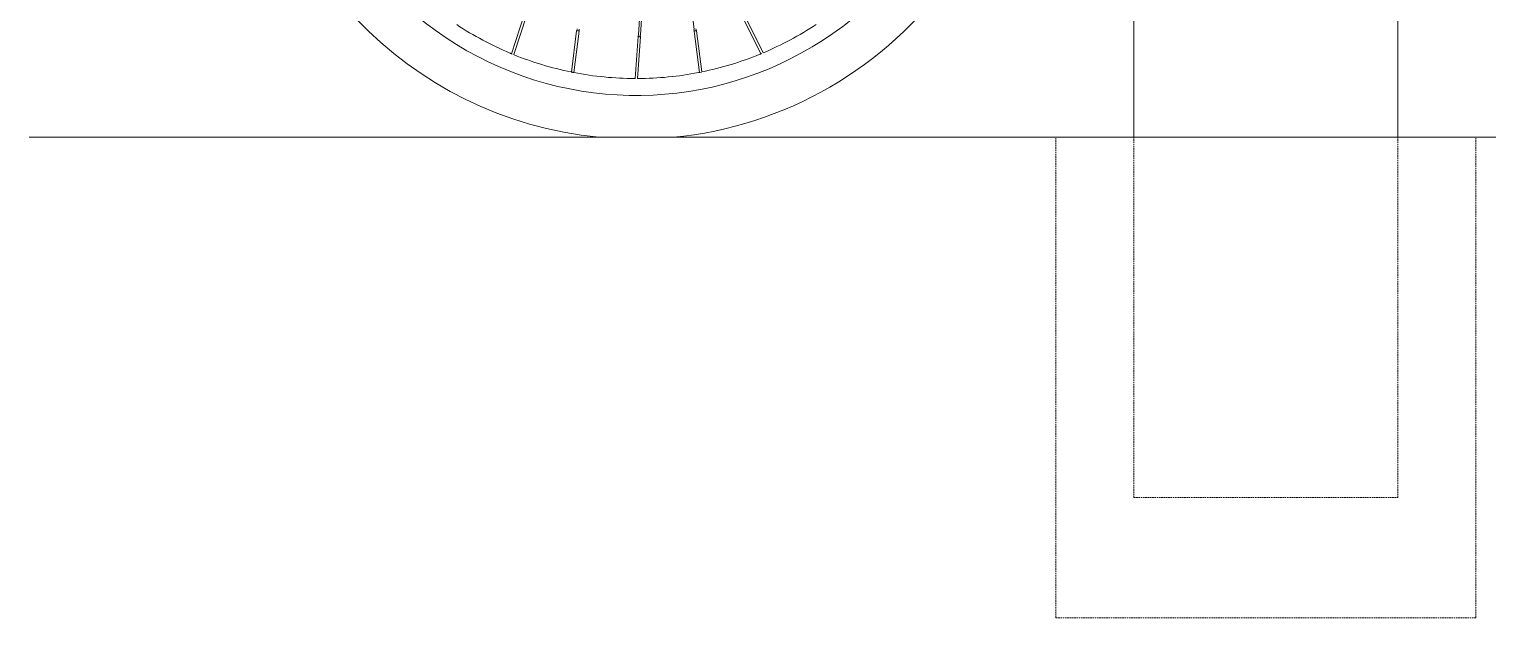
# Model space of a CAD drawing. Header units: millimetres. Extents: x -843 to 3947, y -76 to 3122.
# Drawn here: x -843 to 372, y 1680 to 2170 of the extents above; entities that cross this region are included whole.
import ezdxf

# ---------------------------------------------------------------- set-up
doc = ezdxf.new("R2010")
doc.units = ezdxf.units.MM
doc.linetypes.add('HIDDEN', pattern=[1.905, 1.27, -0.635])
doc.layers.add('ZANO_R', color=7, linetype='Continuous', lineweight=0)
doc.layers.add('ZANO_R_przerywana', color=7, linetype='HIDDEN', lineweight=0)

msp = doc.modelspace()

# ---------------------------------------------------------------- linework, layer by layer
at = {"layer": 'ZANO_R'}
for p, q in [((77.6, 2950.4), (77.6, 2080.4)), ((297.6, 2080.4), (297.6, 2842)), ((-323.8, 2331.3), (-335.2, 2165.8)), ((-333.6, 2165.7), (-322.5, 2328.6)), ((-304.9, 2293.7), (-288.8, 2170.4)), ((-430, 2183.2), (-441, 2150)), ((-439.1, 2149.2), (-428.1, 2182.5)), ((-248.8, 2181.2), (-233.1, 2149.9)), ((-231.2, 2150.7), (-246.9, 2182.1)), ((-386.7, 2169.1), (-391.1, 2134.7)), ((-389.1, 2134.3), (-384.6, 2168.8)), ((-335.5, 2164.3), (-337.9, 2129.3)), ((-335.9, 2129.3), (-333.5, 2164.1)), ((-288.9, 2168.8), (-284.4, 2134.4)), ((-282.4, 2134.8), (-286.9, 2169)), ((-842.8, 2080.4), (1476.1, 2080.4)), ((-368, 2080.4), (-337, 2080.4)), ((-337, 2080.4), (-305.9, 2080.4)), ((404.6, 2080.4), (-29.4, 2080.4)), ((362.6, 2080.4), (12.6, 2080.4)), ((362.6, 2080.4), (12.6, 2080.4)), ((77.6, 2080.4), (297.6, 2080.4))]:
    msp.add_line(p, q, dxfattribs=at)
at = {"layer": 'ZANO_R', "flags": 128}
for points in [[(-386.2, 2170.6), (-386.3, 2170.1), (-386.7, 2169.1)], [(-384.6, 2168.8), (-384.7, 2169.7), (-384.7, 2170.4)], [(-335.2, 2165.8), (-335.3, 2164.9), (-335.6, 2164.3)], [(-333.5, 2164.1), (-333.6, 2164.1), (-333.8, 2164.1), (-334.1, 2164.1), (-334.5, 2164.1), (-334.9, 2164.2), (-335.2, 2164.2), (-335.4, 2164.2), (-335.5, 2164.3), (-335.5, 2164.3)], [(-333.5, 2164.1), (-333.7, 2165.3), (-333.6, 2165.7)], [(-440.3, 2149.7), (-440.5, 2149.7), (-440.9, 2149.9), (-441.3, 2150.1), (-441.6, 2150.2), (-441.9, 2150.3), (-442.1, 2150.4), (-442.1, 2150.4), (-442, 2150.4)], [(-388.7, 2134.2), (-388.7, 2134.2), (-388.8, 2134.3), (-389, 2134.3), (-389.4, 2134.3), (-389.8, 2134.4), (-390.2, 2134.5), (-390.6, 2134.6), (-390.9, 2134.7), (-391.1, 2134.7), (-391.2, 2134.7), (-391.2, 2134.7)]]:
    msp.add_lwpolyline(points, dxfattribs=at)
at = {"layer": 'ZANO_R'}
for centre, radius, start, end in [((-337, 2401), 322.1, 19.4696, 264.4729), ((-337, 2401), 285.8, 180, 13.5897), ((-337, 2401), 322.1, 275.5275, 13.6653), ((-337, 2401), 271.7, 236.5823, 247.235), ((-386.1, 2167.2), 1.99, 75.4676, 105.3168), ((-385.6, 2167.1), 1.99, 60.0129, 89.8562), ((-291.8, 2169.6), 2.98, 343.9258, 14.3638), ((-287.6, 2166.7), 2.43, 72.6735, 122.1948), ((-284.4, 2170.6), 2.89, 179.8882, 211.3976), ((-337, 2401), 271.7, 292.9088, 303.4843), ((-337, 2401), 271.7, 247.9088, 258.4839), ((-337, 2401), 271.7, 281.5823, 292.2361), ((-240.5, 2168.2), 19.8, 288.858, 294.3738), ((-337, 2401), 271.7, 259.0156, 269.7354), ((-337.3, 2142.3), 13.1, 266.1099, 267.3504), ((-336.6, 2142), 12.8, 273.0615, 273.9082), ((-337, 2401), 271.7, 270.2643, 280.9837), ((-287.6, 2153), 18.9, 277.4239, 285.0527)]:
    msp.add_arc(centre, radius, start, end, dxfattribs=at)
at = {"layer": 'ZANO_R_przerywana'}
for p, q in [((12.6, 1680.4), (12.6, 2080.4)), ((12.6, 1680.4), (12.6, 2080.4)), ((77.6, 1780.4), (77.6, 2080.4)), ((297.6, 1780.4), (297.6, 2080.4)), ((362.6, 1680.4), (362.6, 2080.4)), ((362.6, 1680.4), (362.6, 2080.4)), ((77.6, 1780.4), (297.6, 1780.4)), ((12.6, 1680.4), (362.6, 1680.4)), ((12.6, 1680.4), (362.6, 1680.4))]:
    msp.add_line(p, q, dxfattribs=at)

doc.saveas('drawing.dxf')
